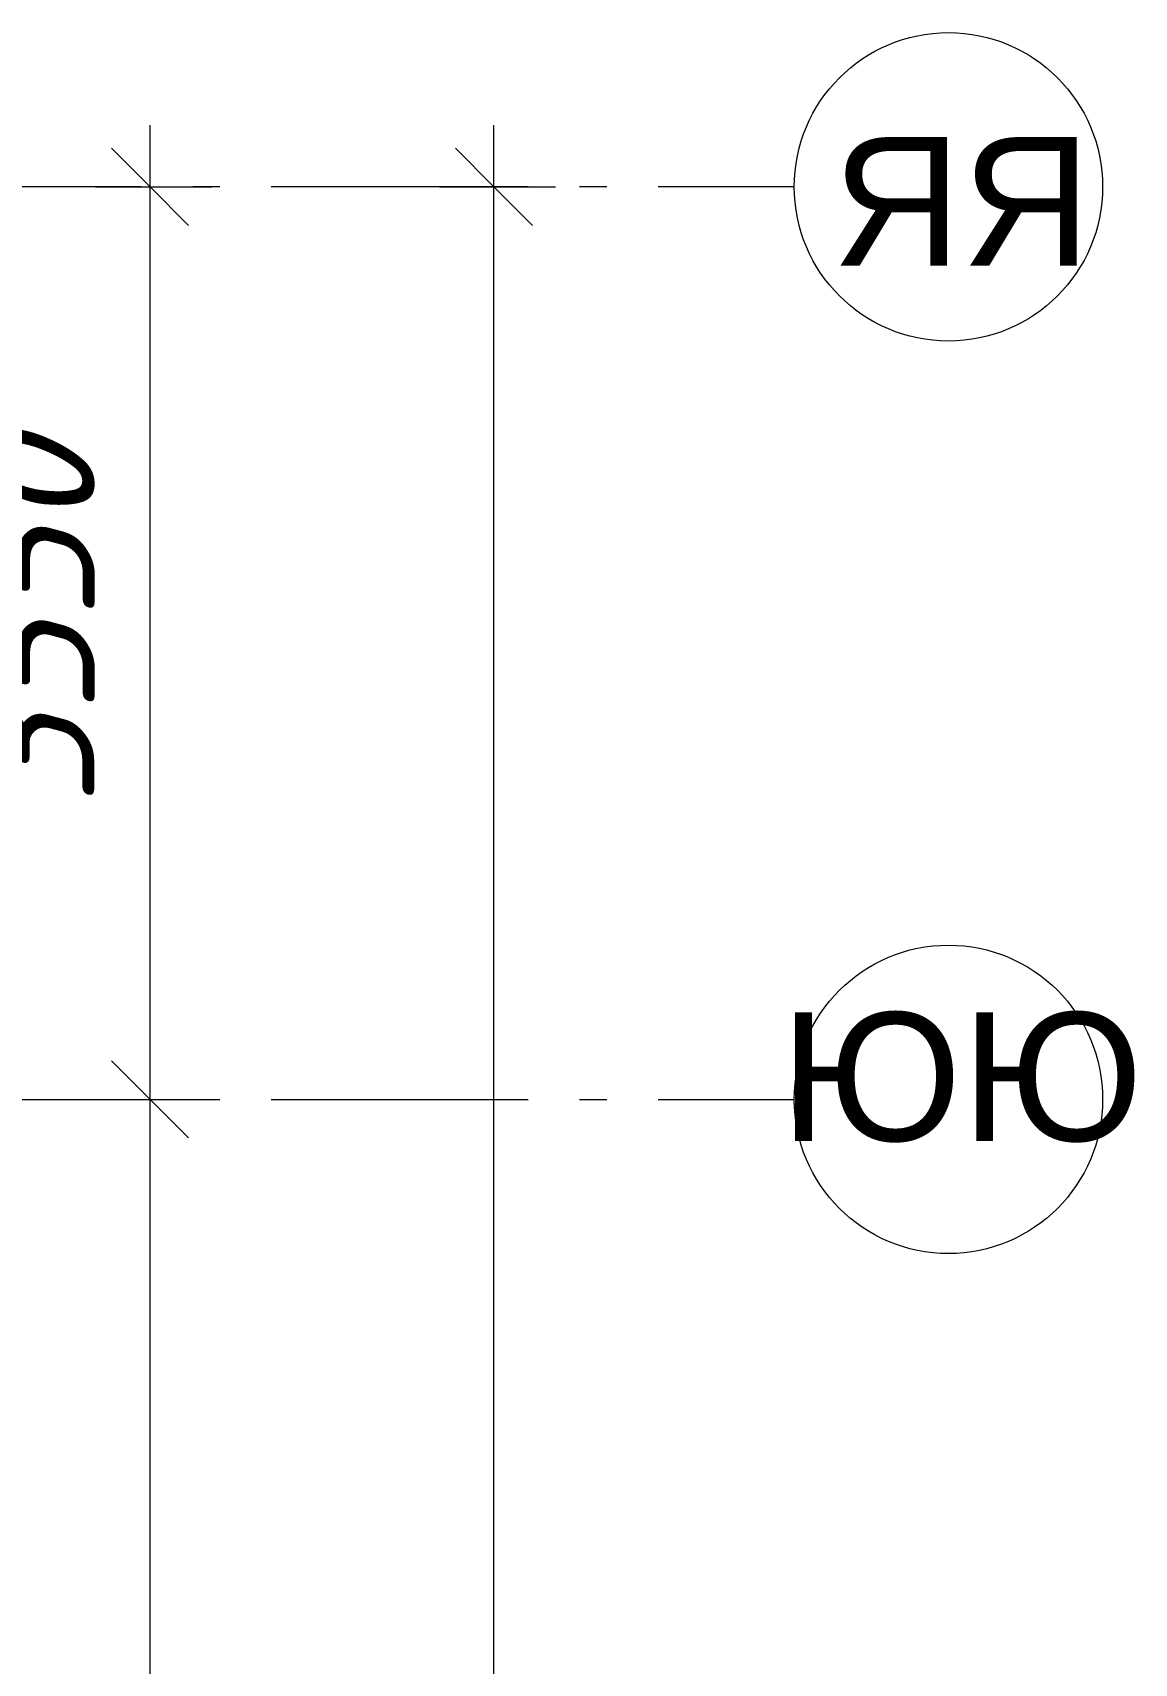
# Model space of a CAD drawing. Header units: millimetres. Extents: x -537608 to 253996, y -217170 to 186033.
# Drawn here: x -264158 to -259870, y 25455 to 31799 of the extents above; entities that cross this region are included whole.
import ezdxf

# ---------------------------------------------------------------- set-up
doc = ezdxf.new("R2010")
doc.units = ezdxf.units.MM
doc.layers.add('PDF _Геометрия', color=7, linetype='Continuous')
doc.layers.add('PDF _Текст', color=7, linetype='Continuous')
doc.styles.add('PDF ArialMT', font='arial.ttf')
doc.styles.add('PDF ISOCPEUR Italic', font='isocpeui.ttf')

msp = doc.modelspace()

# ---------------------------------------------------------------- linework, layer by layer
at = {"layer": 'PDF _Геометрия', "lineweight": 9}
for p, q in [((-263700.917, 27649.0007), (-263700.917, 31439.3502)), ((-262362.423, -56440.6714), (-262362.423, 31439.3502)), ((-263913.0502, 31199.3518), (-263700.917, 31199.3518)), ((-263700.917, 31199.3518), (-263460.9174, 31199.3518)), ((-262574.5547, 31199.3518), (-262362.423, 31199.3518)), ((-262362.423, 31199.3518), (-262122.4224, 31199.3518)), ((-263913.0502, 27649.0007), (-263700.917, 27649.0007)), ((-263700.917, 21199.3477), (-263700.917, 27649.0007)), ((-263700.917, 27649.0007), (-263460.9174, 27649.0007))]:
    msp.add_line(p, q, dxfattribs=at)
at = {"layer": 'PDF _Геометрия', "lineweight": 20}
for p, q in [((-263850.9176, 31349.3524), (-263700.917, 31199.3518)), ((-262512.4231, 31349.3524), (-262362.423, 31199.3518)), ((-263700.917, 31199.3518), (-263550.9174, 31049.3511)), ((-262362.423, 31199.3518), (-262212.4224, 31049.3511)), ((-263850.9176, 27799.0013), (-263700.917, 27649.0007)), ((-263700.917, 27649.0007), (-263550.9174, 27499.0044))]:
    msp.add_line(p, q, dxfattribs=at)
at = {"layer": 'PDF _Геометрия', "color": 253, "lineweight": 9, "true_color": 0xaaaaaa}
for p, q in [((-263734.7786, 31199.3518), (-264734.7796, 31199.3518)), ((-263428.9461, 31199.3518), (-263534.7788, 31199.3518)), ((-262228.9452, 31199.3518), (-263228.9452, 31199.3518)), ((-261923.1116, 31199.3518), (-262028.9455, 31199.3518)), ((-261193.386, 31199.3518), (-261723.1121, 31199.3518)), ((-264734.7796, 27649.0007), (-263734.7786, 27649.0007)), ((-263534.7788, 27649.0007), (-263428.9461, 27649.0007)), ((-263228.9452, 27649.0007), (-262228.9452, 27649.0007)), ((-262028.9455, 27649.0007), (-261923.1116, 27649.0007)), ((-261723.1121, 27649.0007), (-261193.386, 27649.0007))]:
    msp.add_line(p, q, dxfattribs=at)
at = {"layer": 'PDF _Геометрия', "lineweight": 20}
for centre, radius in [((-260593.3854, 31199.3508), 599.9992), ((-260593.3862, 27649.0032), 600.0008)]:
    msp.add_circle(centre, radius, dxfattribs=at)

# ---------------------------------------------------------------- texts
at = {"layer": 'PDF _Текст', "char_height": 500, "attachment_point": 4, "style": 'PDF ArialMT'}
for s, insert in [('ЯЯ', (-261046.3274, 31143.0305)), ('ЮЮ', (-261247.4456, 27733.7948))]:
    msp.add_mtext(s, dxfattribs=dict(at, insert=insert))
at = {"layer": 'PDF _Текст', "insert": (-264166.4309, 28792.099), "char_height": 500, "attachment_point": 4, "rotation": 90, "style": 'PDF ISOCPEUR Italic'}
msp.add_mtext('3550', dxfattribs=at)

doc.saveas('drawing.dxf')
